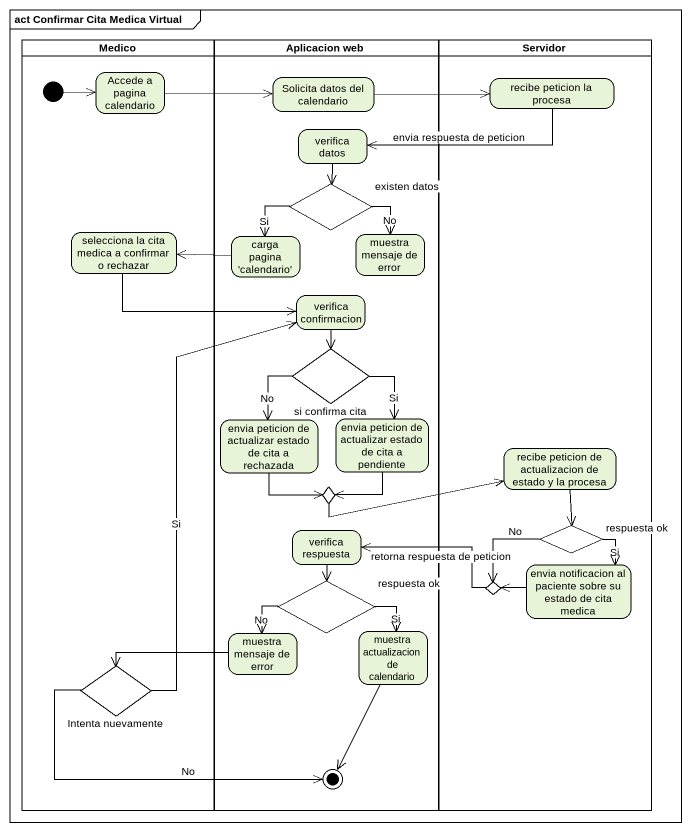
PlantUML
@startuml
mainframe act Confirmar Cita Medica Virtual
hide empty description
state Medico <<partition>> {
  state "Accede a pagina calendario" as Accede_a_pagina_calendario
  state "selecciona la cita medica a confirmar o rechazar" as selecciona_la_cita_medica_a
  state "Intenta nuevamente" as Intenta_nuevamente <<choice>>
  [*] -right-> Accede_a_pagina_calendario
}
state "Aplicacion web" as Aplicacion_web <<partition>> {
  state "Solicita datos del calendario" as Solicita_datos_del
  state "verifica datos" as verifica_datos
  state "existen datos" as existen_datos <<choice>>
  state "carga pagina 'calendario'" as carga_pagina_calendario
  state "muestra mensaje de error" as muestra_mensaje_de_error
  state "verifica confirmacion" as verifica_confirmacion
  state "si confirma cita" as si_confirma_cita <<choice>>
  state "envia peticion de actualizar estado de cita a rechazada" as envia_peticion_de
  state "envia peticion de actualizar estado de cita a pendiente" as envia_peticion_de_2
  state choice1 <<choice>>
  state "verifica respuesta" as verifica_respuesta
  state "respuesta ok" as respuesta_ok_2 <<choice>>
  state "muestra mensaje de error" as muestra_mensaje_de_error_2
  state "muestra actualizacion de calendario" as muestra_actualizacion_de
  state final1 <<end>>
}
state Servidor <<partition>> {
  state "recibe peticion la procesa" as recibe_peticion_la_procesa
  state "recibe peticion de actualizacion de estado y la procesa" as recibe_peticion_de
  state "respuesta ok" as respuesta_ok <<choice>>
  state choice2 <<choice>>
  state "envia notificacion al paciente sobre su estado de cita medica" as envia_notificacion_al
}
Accede_a_pagina_calendario -right-> Solicita_datos_del
Solicita_datos_del -right-> recibe_peticion_la_procesa
recibe_peticion_la_procesa -left-> verifica_datos : envia respuesta de peticion
verifica_datos --> existen_datos
existen_datos --> carga_pagina_calendario : Si
existen_datos --> muestra_mensaje_de_error : No
selecciona_la_cita_medica_a -right-> verifica_confirmacion
carga_pagina_calendario -left-> selecciona_la_cita_medica_a
verifica_confirmacion --> si_confirma_cita
si_confirma_cita --> envia_peticion_de : No
si_confirma_cita --> envia_peticion_de_2 : Si
envia_peticion_de --> choice1
envia_peticion_de_2 --> choice1
recibe_peticion_de --> respuesta_ok
choice1 -right-> recibe_peticion_de
verifica_respuesta --> respuesta_ok_2
respuesta_ok --> choice2 : No
respuesta_ok --> envia_notificacion_al : Si
respuesta_ok_2 --> muestra_mensaje_de_error_2 : No
respuesta_ok_2 --> muestra_actualizacion_de : Si
choice2 -left-> verifica_respuesta : retorna respuesta de peticion
envia_notificacion_al -left-> choice2
muestra_mensaje_de_error_2 -left-> Intenta_nuevamente
muestra_actualizacion_de --> final1
Intenta_nuevamente -up-> verifica_confirmacion : Si
Intenta_nuevamente -right-> final1 : No
@enduml
